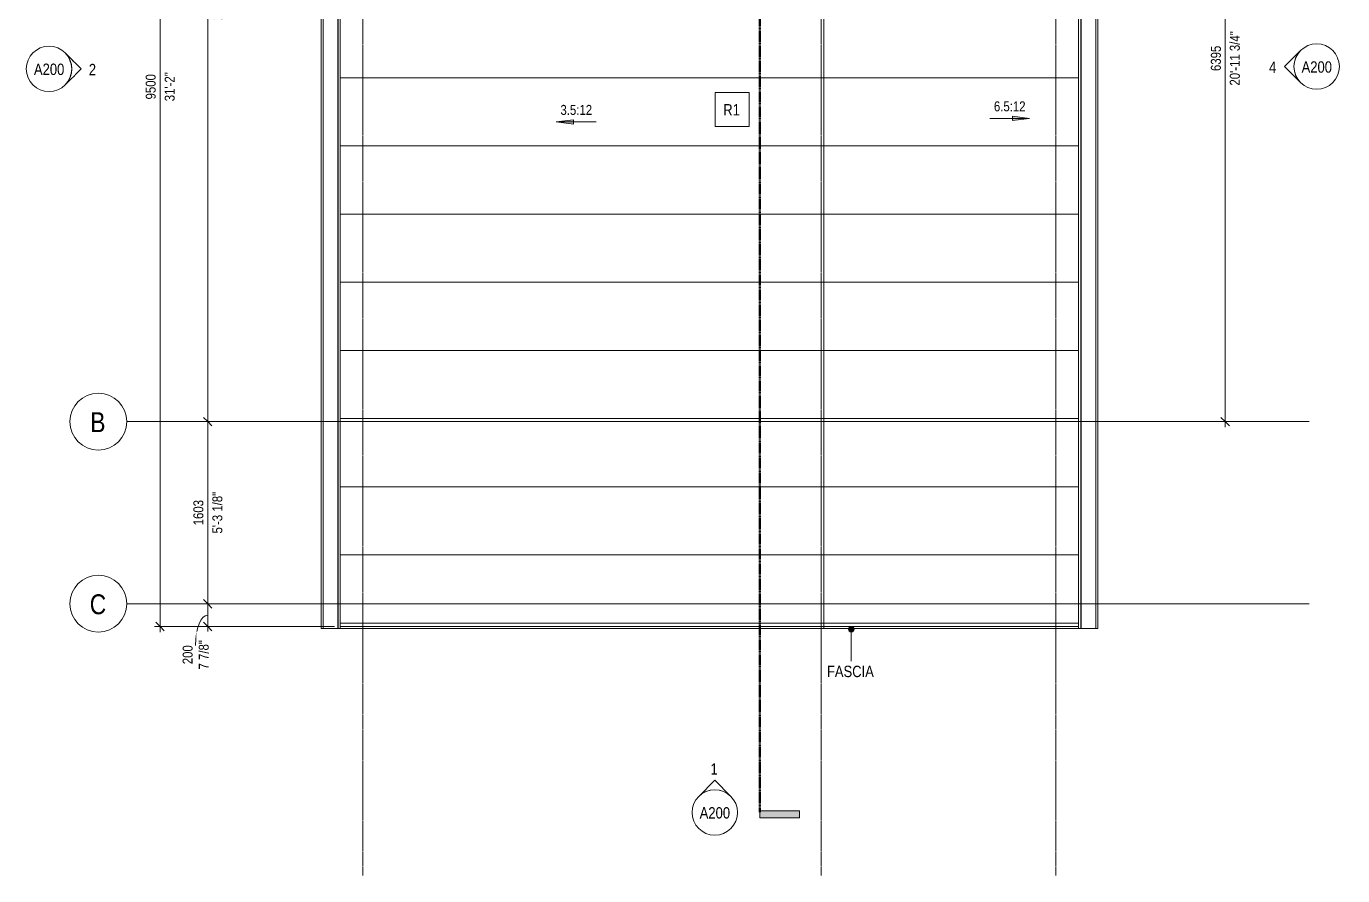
# Model space of a CAD drawing. Header units: millimetres. Extents: x -63583 to -45437, y -1623 to 12906.
# Drawn here: x -63300 to -51711, y -1623 to 5854 of the extents above; entities that cross this region are included whole.
import ezdxf

# ---------------------------------------------------------------- set-up
doc = ezdxf.new("R2010")
doc.units = ezdxf.units.MM
for name, pattern in [('CMHC_Center - Large', [18, 9, -3, 3, -3]), ('CMHC_Center - Medium', [12, 6, -2, 2, -2]), ('CMHC_Center - Small', [4.5, 2.25, -0.75, 0.75, -0.75])]:
    doc.linetypes.add(name, pattern=pattern)
for name, color, linetype, lineweight in [('A-ANNO-DIMS', 7, 'Continuous', 9), ('A-ANNO-DIMS-50', 7, 'Continuous', 9), ('A-ANNO-NOTE', 7, 'Continuous', 9), ('A-ROOF', 7, 'Continuous', 18), ('A-ROOF-IDEN', 7, 'Continuous', 9), ('A-ROOF-OTLN', 7, 'Continuous', 18), ('A-ROOF-PATT', 7, 'Continuous', 18), ('G-ANNO-DIMS', 7, 'Continuous', 9), ('S-GRID', 7, 'Continuous', 9), ('S-GRID-IDEN', 7, 'Continuous', 9)]:
    doc.layers.add(name, color=color, linetype=linetype, lineweight=lineweight)
doc.layers.add('G-ANNO-SYMB', color=7, linetype='CMHC_Center - Small', lineweight=9, true_color=0xffc640)
doc.styles.add('Arial Narrow', font='ARIALN.TTF', dxfattribs={"height": 100})
doc.styles.add('Arial Narrow_1', font='ARIALN.TTF', dxfattribs={"height": 175})
doc.styles.add('Arial Narrow_2', font='ARIALN.TTF', dxfattribs={"height": 87.5})
doc.dimstyles.new('CMHC_Standard', dxfattribs={"dimscale": 304.8, "dimtxt": 89.55021, "dimasz": 0.246063, "dimexe": 0.164042, "dimexo": 0.164042, "dimgap": 0.04101, "dimtad": 1, "dimdec": 0, "dimzin": 0, "dimdsep": 46, "dimtxsty": 'Arial Narrow_2', "dimblk1": 'OBLIQUE', "dimblk2": 'OBLIQUE', "dimsah": 1, "dimcen": 0.09, "dimdle": 0.164042, "dimazin": 0, "dimtfac": 1, "dimtdec": 4, "dimtix": 1, "dimtmove": 0, "dimatfit": 3, "dimfxl": 1, "dimtvp": 1, "dimtfill": 1, "dimtolj": 1, "dimtzin": 0, "dimarcsym": 2})
doc.dimstyles.new('CMHC_Standard_1', dxfattribs={"dimscale": 304.8, "dimtxt": 89.55021, "dimasz": 0.246063, "dimexe": 0.164042, "dimexo": 0.164042, "dimgap": 0.04101, "dimtad": 1, "dimdec": 0, "dimzin": 0, "dimdsep": 46, "dimtxsty": 'Arial Narrow_2', "dimblk1": 'OBLIQUE', "dimblk2": 'OBLIQUE', "dimsah": 1, "dimcen": 0.09, "dimdle": 0.164042, "dimazin": 0, "dimtfac": 1, "dimtdec": 4, "dimtix": 1, "dimtmove": 1, "dimatfit": 3, "dimfxl": 1, "dimtvp": 1, "dimtfill": 1, "dimtolj": 1, "dimtzin": 0, "dimarcsym": 2})

# ---------------------------------------------------------------- blocks, each defined once
blk = doc.blocks.new('Elevation - Standard-404525-ADU-1 - ROOF PLAN')
at = {"layer": 'G-ANNO-SYMB', "color": 7, "linetype": 'Continuous'}
blk.add_circle((0, 0), 4, dxfattribs=at)
for start, end in [(360, 180), (180, 360)]:
    blk.add_arc((0, 0), 4, start, end, dxfattribs=at)
blk = doc.blocks.new('Elevation - Standard-5323822-ADU-1 - ROOF PLAN')
at = {"layer": 'G-ANNO-SYMB', "color": 7, "linetype": 'Continuous'}
for p, q in [((0, 5.66), (-2.83, 2.83)), ((2.83, 2.83), (0, 5.66))]:
    blk.add_line(p, q, dxfattribs=at)
blk.add_arc((0, 0), 4, 45, 135, dxfattribs=at)
blk = doc.blocks.new('Section - Standard-407976-ADU-1 - ROOF PLAN')
at = {"layer": 'G-ANNO-SYMB', "linetype": 'Continuous'}
blk.add_hatch(color=7, dxfattribs=at).paths.add_polyline_path([(0.2, 7), (0.2, 0), (-1, 0), (-1, 7)])
at = {"layer": 'G-ANNO-SYMB', "color": 7, "linetype": 'Continuous', "lineweight": 18}
for p, q in [((0.2, 7), (-1, 7)), ((-1, 7), (-1, 0)), ((0.2, 0), (0.2, 7)), ((-1, 0), (0.2, 0))]:
    blk.add_line(p, q, dxfattribs=at)
blk = doc.blocks.new('Grid - Standard-408483-ADU-1 - ROOF PLAN')
at = {"layer": 'S-GRID-IDEN'}
blk.add_circle((0, 0), 5, dxfattribs=at)
for start, end in [(360, 180), (180, 360)]:
    blk.add_arc((0, 0), 5, start, end, dxfattribs=at)
blk = doc.blocks.new('CMHC_Tag - Roof - Standard-411112-ADU-1 - ROOF PLAN')
at = {"layer": 'A-ANNO-NOTE'}
for p, q in [((3, 3), (-3, 3)), ((-3, 3), (-3, -3)), ((3, -3), (3, 3)), ((-3, -3), (3, -3))]:
    blk.add_line(p, q, dxfattribs=at)
blk = doc.blocks.new('DIMBLOCK1-ADU-1 - ROOF PLAN')
at = {"layer": 'A-ANNO-DIMS-50', "transparency": 16777216}
for p, q in [((-52745, 8768), (-54645, 8768)), ((-52745, 2324), (-52745, 8768)), ((-52745, 8768), (-52695, 8768)), ((-52745, 2374), (-52748, 2374)), ((-52745, 2374), (-52695, 2374))]:
    blk.add_line(p, q, dxfattribs=at)
at = {"layer": 'A-ANNO-DIMS-50', "lineweight": 18, "transparency": 16777216}
for p, q in [((-52745, 8768), (-52783, 8806)), ((-52745, 8768), (-52708, 8731)), ((-52745, 2374), (-52783, 2411)), ((-52745, 2374), (-52708, 2336))]:
    blk.add_line(p, q, dxfattribs=at)
at = {"layer": 'A-ANNO-DIMS-50', "color": 0, "transparency": 16777216, "insert": (-52704, 5332), "char_height": 87.5, "width": 573.12, "attachment_point": 1, "rotation": 90, "line_spacing_factor": 0.974696, "style": 'Arial Narrow_2', "bg_fill": 3, "box_fill_scale": 1.25, "bg_fill_color": 256, "bg_fill_true_color": 13158600, "bg_fill_transparency": 0}
blk.add_mtext('20\'-11 3/4"', dxfattribs=at)
at = {"layer": 'A-ANNO-DIMS-50', "color": 0, "transparency": 16777216, "insert": (-52871, 5460), "char_height": 87.5, "width": 266.09, "attachment_point": 1, "rotation": 90, "line_spacing_factor": 0.974696, "style": 'Arial Narrow_2', "bg_fill": 3, "box_fill_scale": 1.25, "bg_fill_color": 256, "bg_fill_true_color": 13158600, "bg_fill_transparency": 0}
blk.add_mtext('6395', dxfattribs=at)
blk = doc.blocks.new('_Oblique')
at = {"color": 0, "linetype": 'ByBlock', "lineweight": -2}
blk.add_line((-0.5, -0.5), (0.5, 0.5), dxfattribs=at)
blk = doc.blocks.new('DIMBLOCK4-ADU-1 - ROOF PLAN')
at = {"layer": 'A-ANNO-DIMS-50', "transparency": 16777216}
for p, q in [((-61703, 9871), (-61753, 9871)), ((-61703, 9871), (-61703, 2374)), ((-61703, 9871), (-61700, 9871)), ((-61703, 2374), (-61753, 2374)), ((-61703, 2374), (-61700, 2374))]:
    blk.add_line(p, q, dxfattribs=at)
at = {"layer": 'A-ANNO-DIMS-50', "lineweight": 18, "transparency": 16777216}
for p, q in [((-61703, 9871), (-61741, 9908)), ((-61703, 9871), (-61666, 9833)), ((-61703, 2374), (-61741, 2411)), ((-61703, 2374), (-61666, 2336))]:
    blk.add_line(p, q, dxfattribs=at)
at = {"layer": 'A-ANNO-DIMS-50', "color": 0, "transparency": 16777216, "insert": (-61662, 5911), "char_height": 87.5, "width": 506.6, "attachment_point": 1, "rotation": 90, "line_spacing_factor": 0.974696, "style": 'Arial Narrow_2', "bg_fill": 3, "box_fill_scale": 1.25, "bg_fill_color": 256, "bg_fill_true_color": 13158600, "bg_fill_transparency": 0}
blk.add_mtext('24\'-7 1/8"', dxfattribs=at)
at = {"layer": 'A-ANNO-DIMS-50', "color": 0, "transparency": 16777216, "insert": (-61829, 6011), "char_height": 87.5, "width": 266.09, "attachment_point": 1, "rotation": 90, "line_spacing_factor": 0.974696, "style": 'Arial Narrow_2', "bg_fill": 3, "box_fill_scale": 1.25, "bg_fill_color": 256, "bg_fill_true_color": 13158600, "bg_fill_transparency": 0}
blk.add_mtext('7497', dxfattribs=at)
blk = doc.blocks.new('DIMBLOCK5-ADU-1 - ROOF PLAN')
at = {"layer": 'A-ANNO-DIMS-50', "transparency": 16777216}
for p, q in [((-61703, 2374), (-61753, 2374)), ((-61703, 2374), (-61703, 771)), ((-61703, 2374), (-61700, 2374)), ((-61703, 771), (-61753, 771)), ((-61703, 771), (-61700, 771))]:
    blk.add_line(p, q, dxfattribs=at)
at = {"layer": 'A-ANNO-DIMS-50', "lineweight": 18, "transparency": 16777216}
for p, q in [((-61703, 2374), (-61741, 2411)), ((-61703, 2374), (-61666, 2336)), ((-61703, 771), (-61741, 808)), ((-61703, 771), (-61666, 733))]:
    blk.add_line(p, q, dxfattribs=at)
at = {"layer": 'A-ANNO-DIMS-50', "color": 0, "transparency": 16777216, "insert": (-61662, 1389), "char_height": 87.5, "width": 440.08, "attachment_point": 1, "rotation": 90, "line_spacing_factor": 0.974696, "style": 'Arial Narrow_2', "bg_fill": 3, "box_fill_scale": 1.25, "bg_fill_color": 256, "bg_fill_true_color": 13158600, "bg_fill_transparency": 0}
blk.add_mtext('5\'-3 1/8"', dxfattribs=at)
at = {"layer": 'A-ANNO-DIMS-50', "color": 0, "transparency": 16777216, "insert": (-61829, 1461), "char_height": 87.5, "width": 266.09, "attachment_point": 1, "rotation": 90, "line_spacing_factor": 0.974696, "style": 'Arial Narrow_2', "bg_fill": 3, "box_fill_scale": 1.25, "bg_fill_color": 256, "bg_fill_true_color": 13158600, "bg_fill_transparency": 0}
blk.add_mtext('1603', dxfattribs=at)
blk = doc.blocks.new('DIMBLOCK6-ADU-1 - ROOF PLAN')
at = {"layer": 'A-ANNO-DIMS-50', "transparency": 16777216}
for p, q in [((-61703, 771), (-61753, 771)), ((-61703, 771), (-61703, 521)), ((-61703, 771), (-61700, 771)), ((-61703, 571), (-61753, 571)), ((-61703, 571), (-60586, 571))]:
    blk.add_line(p, q, dxfattribs=at)
at = {"layer": 'A-ANNO-DIMS-50', "lineweight": 18, "transparency": 16777216}
for p, q in [((-61703, 771), (-61741, 808)), ((-61703, 771), (-61666, 733)), ((-61703, 571), (-61741, 608)), ((-61703, 571), (-61666, 533))]:
    blk.add_line(p, q, dxfattribs=at)
at = {"layer": 'A-ANNO-DIMS-50', "transparency": 16777216}
blk.add_ellipse((-61703, 404), major_axis=(0, 267), ratio=0.402783, start_param=0, end_param=1.570796, dxfattribs=at)
at = {"layer": 'A-ANNO-DIMS-50', "color": 0, "transparency": 16777216, "insert": (-61782, 192), "char_height": 87.5, "width": 310.44, "attachment_point": 1, "rotation": 90, "line_spacing_factor": 0.974696, "style": 'Arial Narrow_2', "bg_fill": 3, "box_fill_scale": 1.25, "bg_fill_color": 256, "bg_fill_true_color": 13158600, "bg_fill_transparency": 0}
blk.add_mtext('7 7/8"', dxfattribs=at)
at = {"layer": 'A-ANNO-DIMS-50', "color": 0, "transparency": 16777216, "insert": (-61924, 238), "char_height": 87.5, "width": 199.57, "attachment_point": 1, "rotation": 90, "line_spacing_factor": 0.974696, "style": 'Arial Narrow_2', "bg_fill": 3, "box_fill_scale": 1.25, "bg_fill_color": 256, "bg_fill_true_color": 13158600, "bg_fill_transparency": 0}
blk.add_mtext('200', dxfattribs=at)
blk = doc.blocks.new('DIMBLOCK7-ADU-1 - ROOF PLAN')
at = {"layer": 'A-ANNO-DIMS-50', "lineweight": 18, "transparency": 16777216}
for p, q in [((-62123, 10071), (-62161, 10108)), ((-62123, 10071), (-62086, 10033)), ((-62123, 571), (-62161, 608)), ((-62123, 571), (-62086, 533))]:
    blk.add_line(p, q, dxfattribs=at)
at = {"layer": 'A-ANNO-DIMS-50', "transparency": 16777216}
for p, q in [((-62123, 521), (-62123, 10121)), ((-62123, 10071), (-62173, 10071)), ((-62123, 10071), (-60586, 10071)), ((-62123, 571), (-62173, 571)), ((-62123, 571), (-60586, 571))]:
    blk.add_line(p, q, dxfattribs=at)
at = {"layer": 'A-ANNO-DIMS-50', "color": 0, "transparency": 16777216, "insert": (-62082, 5194), "char_height": 87.5, "width": 305.32, "attachment_point": 1, "rotation": 90, "line_spacing_factor": 0.974696, "style": 'Arial Narrow_2', "bg_fill": 3, "box_fill_scale": 1.25, "bg_fill_color": 256, "bg_fill_true_color": 13158600, "bg_fill_transparency": 0}
blk.add_mtext('31\'-2"', dxfattribs=at)
at = {"layer": 'A-ANNO-DIMS-50', "color": 0, "transparency": 16777216, "insert": (-62249, 5210), "char_height": 87.5, "width": 266.09, "attachment_point": 1, "rotation": 90, "line_spacing_factor": 0.974696, "style": 'Arial Narrow_2', "bg_fill": 3, "box_fill_scale": 1.25, "bg_fill_color": 256, "bg_fill_true_color": 13158600, "bg_fill_transparency": 0}
blk.add_mtext('9500', dxfattribs=at)

msp = doc.modelspace()

# ---------------------------------------------------------------- hatches: boundary and pattern name
at = {"layer": 'A-ROOF-IDEN'}
h = msp.add_hatch(color=256, dxfattribs=at)
edge = h.paths.add_edge_path()
edge.add_arc((-56036.6, 546.6), 25, 0, 360)
at = {"layer": 'A-ROOF-PATT', "true_color": 0x808080}
h = msp.add_hatch(dxfattribs=at)
h.set_pattern_fill('FP_2', color=8, style=0, pattern_type=2)
h.set_pattern_definition([(0, (-72241.44, 0), (0, 600), [])])
h.paths.add_polyline_path([(-60536.2, 570.9), (-56279.2, 570.9), (-56279.2, 10070.9), (-60536.2, 10070.9), (-60536.2, 2374.8)])
h = msp.add_hatch(dxfattribs=at)
h.set_pattern_fill('FP_1', color=8, style=0, pattern_type=2)
h.set_pattern_definition([(180, (-68948.8, 0), (-7e-14, -600), [])])
h.paths.add_polyline_path([(-55243.4, 570.9), (-54036.2, 570.9), (-54036.2, 10070.9), (-56279.2, 10070.9), (-56279.2, 570.9)])
h.paths.add_polyline_path([(-55972.5, 8207.7), (-55994, 8207.7), (-55994, 8234.9), (-56008.7, 8234.9), (-56008.7, 8768.3), (-55994, 8768.3), (-55994, 8795.6), (-54741.6, 8795.6), (-54741.4, 8781), (-54708, 8781), (-54708, 8222.2), (-54741.6, 8222.2), (-54741.6, 8207.7), (-55971.2, 8207.7)])

# ---------------------------------------------------------------- linework, layer by layer
at = {"layer": 'A-ROOF'}
for p, q in [((-56279.2, 10070.9), (-56279.2, 570.9)), ((-60536.2, 570.9), (-54036.2, 570.9))]:
    msp.add_line(p, q, dxfattribs=at)
at = {"layer": 'A-ROOF-IDEN'}
msp.add_line((-56036.6, 546.6), (-56036.6, 263.8), dxfattribs=at)
msp.add_circle((-56036.6, 546.6), 25, dxfattribs=at)
at = {"layer": 'A-ROOF-OTLN'}
for p, q in [((-60705.2, 551.9), (-60705.2, 10089.9)), ((-60687.2, 551.9), (-60687.2, 10089.9)), ((-60558.2, 551.9), (-60558.2, 10089.9)), ((-60555.2, 10089.9), (-60555.2, 551.9)), ((-60536.2, 551.9), (-60536.2, 10089.9)), ((-54036.2, 10089.9), (-54036.2, 551.9)), ((-54017.2, 551.9), (-54017.2, 10089.9)), ((-54014.2, 10089.9), (-54014.2, 551.9)), ((-53885.2, 10089.9), (-53885.2, 551.9)), ((-53867.2, 10089.9), (-53867.2, 551.9)), ((-60705.2, 551.9), (-53867.2, 551.9)), ((-56279.2, 551.9), (-56279.2, 570.9))]:
    msp.add_line(p, q, dxfattribs=at)
at = {"layer": 'G-ANNO-SYMB', "color": 8, "linetype": 'CMHC_Center - Medium', "lineweight": 50, "true_color": 0x808080}
msp.add_line((-56842.5, 12233.5), (-56842.5, -1062.8), dxfattribs=at)
at = {"layer": 'S-GRID', "color": 8, "linetype": 'CMHC_Center - Large', "true_color": 0x808080}
for p, q in [((-60336.2, 11830.1), (-60336.2, -1623.1)), ((-56300.7, 11830.1), (-56300.7, -1623.1)), ((-54236.2, 11830.1), (-54236.2, -1623.1)), ((-62416.2, 2373.5), (-52006.1, 2373.5)), ((-62416.2, 770.9), (-52006.1, 770.9))]:
    msp.add_line(p, q, dxfattribs=at)

# ---------------------------------------------------------------- block references
at = {"layer": 'A-ROOF-IDEN', "xscale": 49.99999999999998, "yscale": 49.99999999999998, "zscale": 49.99999999999998}
msp.add_blockref('CMHC_Tag - Roof - Standard-411112-ADU-1 - ROOF PLAN', (-57086.2, 5120.9), dxfattribs=at)
at = {"layer": 'G-ANNO-SYMB', "color": 7, "linetype": 'Continuous', "lineweight": 25, "extrusion": (0, 0, -1), "xscale": 49.99999999999998, "yscale": 49.99999999999998, "zscale": 49.99999999999998, "rotation": 90.00000000000064}
msp.add_blockref('Section - Standard-407976-ADU-1 - ROOF PLAN', (56842.5, -1062.8), dxfattribs=at)
at = {"layer": 'S-GRID-IDEN', "xscale": 49.99999999999998, "yscale": 49.99999999999998, "zscale": 49.99999999999998, "rotation": 269.9999999999996}
for p in [(-62666.2, 2373.5), (-62666.2, 770.9)]:
    msp.add_blockref('Grid - Standard-408483-ADU-1 - ROOF PLAN', p, dxfattribs=at)

# ---------------------------------------------------------------- texts
at = {"layer": 'A-ROOF-IDEN', "insert": (-57164.4, 5168.8), "char_height": 100, "width": 180.38, "attachment_point": 1, "style": 'Arial Narrow'}
msp.add_mtext('R1', dxfattribs=at)
at = {"layer": 'G-ANNO-SYMB', "color": 7, "linetype": 'Continuous', "char_height": 100, "attachment_point": 1, "style": 'Arial Narrow', "bg_fill": 3, "box_fill_scale": 1.25, "bg_fill_color": 256, "bg_fill_true_color": 13158600, "bg_fill_transparency": 0}
for s, insert, width in [('4', (-52359.1, 5543.3), 80.169), ('A200', (-52072.3, 5545.5), 336.709), ('A200', (-63233.2, 5525.2), 336.709), ('2', (-62749.8, 5523), 80.169), ('1', (-57276.3, -634.1), 80.169), ('A200', (-57371.6, -1020.1), 336.709)]:
    msp.add_mtext(s, dxfattribs=dict(at, insert=insert, width=width))

# ---------------------------------------------------------------- next in the draw order: block references
at = {"layer": 'G-ANNO-SYMB', "color": 7, "linetype": 'Continuous', "xscale": 49.99999999999998, "yscale": 49.99999999999998, "zscale": 49.99999999999998}
for name, p in [('Elevation - Standard-404525-ADU-1 - ROOF PLAN', (-63100.1, 5479)), ('Elevation - Standard-404525-ADU-1 - ROOF PLAN', (-51939.2, 5499.3)), ('Elevation - Standard-5323822-ADU-1 - ROOF PLAN', (-57238.5, -1066.3)), ('Elevation - Standard-404525-ADU-1 - ROOF PLAN', (-57238.5, -1066.3))]:
    msp.add_blockref(name, p, dxfattribs=at)
at = {"layer": 'G-ANNO-SYMB', "color": 7, "linetype": 'Continuous', "extrusion": (0, 0, -1), "xscale": 49.99999999999998, "yscale": 49.99999999999998, "zscale": 49.99999999999998, "rotation": 90.00000000000038}
msp.add_blockref('Elevation - Standard-5323822-ADU-1 - ROOF PLAN', (63100.1, 5479), dxfattribs=at)
at = {"layer": 'G-ANNO-SYMB', "color": 7, "linetype": 'Continuous', "xscale": 49.99999999999998, "yscale": 49.99999999999998, "zscale": 49.99999999999998, "rotation": 90}
msp.add_blockref('Elevation - Standard-5323822-ADU-1 - ROOF PLAN', (-51939.2, 5499.3), dxfattribs=at)

# ---------------------------------------------------------------- next in the draw order: texts
at = {"layer": 'A-ROOF-IDEN', "insert": (-56251.6, 224.9), "char_height": 100, "width": 517.088, "attachment_point": 1, "style": 'Arial Narrow', "bg_fill": 3, "box_fill_scale": 1.25, "bg_fill_color": 256, "bg_fill_true_color": 13158600, "bg_fill_transparency": 0}
msp.add_mtext('FASCIA', dxfattribs=at)
at = {"layer": 'G-ANNO-DIMS', "insert": (-58597.7, 5161.6), "char_height": 87.5, "width": 333.115, "attachment_point": 1, "line_spacing_factor": 0.974696, "style": 'Arial Narrow_2', "bg_fill": 3, "box_fill_scale": 1.25, "bg_fill_color": 256, "bg_fill_true_color": 13158600, "bg_fill_transparency": 0}
msp.add_mtext('3.5:12', dxfattribs=at)
at = {"layer": 'S-GRID-IDEN', "char_height": 175, "attachment_point": 1, "style": 'Arial Narrow_1', "bg_fill": 3, "box_fill_scale": 1.25, "bg_fill_color": 256, "bg_fill_true_color": 13158600, "bg_fill_transparency": 0}
for s, insert, width in [('B', (-62737, 2456), 164.346), ('C', (-62742, 853.4), 176.371)]:
    msp.add_mtext(s, dxfattribs=dict(at, insert=insert, width=width))

# ---------------------------------------------------------------- next in the draw order: dimensions: what is measured, and where the dimension line sits
at = {"layer": 'A-ANNO-DIMS'}
for base, p1, p2, override, picture, middle in [((-61703.4, 2373.5), (-61650.4, 9870.9), (-61650.4, 2373.5), {"dimpost": '<>\\X', "dimfxl": 7497.4}, 'DIMBLOCK4-ADU-1 - ROOF PLAN', (-61703.4, 6122.2)), ((-52745.2, 8768.3), (-52798.2, 2373.5), (-54695.2, 8768.3), {"dimpost": '<>\\X', "dimfxl": 6670.232761}, 'DIMBLOCK1-ADU-1 - ROOF PLAN', (-52745.2, 5570.9))]:
    dim = msp.add_linear_dim(base=base, p1=p1, p2=p2, angle=90, dimstyle='CMHC_Standard', override=override, dxfattribs=at)
    dim.commit()
    dim.dimension.update_dxf_attribs({"geometry": picture, "text_midpoint": middle})

# ---------------------------------------------------------------- next in the draw order: hatches: boundary and pattern name
at = {"layer": 'G-ANNO-DIMS'}
msp.add_hatch(color=256, dxfattribs=at).paths.add_polyline_path([(-58633.9, 5012.1), (-58483.9, 4992.4), (-58483.9, 5031.9)])

# ---------------------------------------------------------------- next in the draw order: linework, layer by layer
for p, q in [((-58483.9, 5031.9), (-58633.9, 5012.1)), ((-58633.9, 5012.1), (-58483.9, 4992.4)), ((-58283.9, 5012.1), (-58633.9, 5012.1)), ((-58483.9, 4992.4), (-58483.9, 5031.9))]:
    msp.add_line(p, q, dxfattribs=at)

# ---------------------------------------------------------------- next in the draw order: texts
at = {"layer": 'G-ANNO-DIMS', "insert": (-54781.2, 5193), "char_height": 87.5, "width": 333.115, "attachment_point": 1, "line_spacing_factor": 0.974696, "style": 'Arial Narrow_2', "bg_fill": 3, "box_fill_scale": 1.25, "bg_fill_color": 256, "bg_fill_true_color": 13158600, "bg_fill_transparency": 0}
msp.add_mtext('6.5:12', dxfattribs=at)

# ---------------------------------------------------------------- next in the draw order: dimensions: what is measured, and where the dimension line sits
at = {"layer": 'A-ANNO-DIMS'}
dim = msp.add_linear_dim(base=(-61703.4, 770.9), p1=(-61650.4, 2373.5), p2=(-61650.4, 770.9), angle=90, dimstyle='CMHC_Standard', override={"dimpost": '<>\\X', "dimfxl": 1602.6}, dxfattribs=at)
dim.commit()
dim.dimension.update_dxf_attribs({"geometry": 'DIMBLOCK5-ADU-1 - ROOF PLAN', "text_midpoint": (-61703.4, 1572.2)})

# ---------------------------------------------------------------- next in the draw order: hatches: boundary and pattern name
at = {"layer": 'G-ANNO-DIMS'}
msp.add_hatch(color=256, dxfattribs=at).paths.add_polyline_path([(-54467.4, 5043.5), (-54617.4, 5063.3), (-54617.4, 5023.8)])

# ---------------------------------------------------------------- next in the draw order: linework, layer by layer
for p, q in [((-54817.4, 5043.5), (-54467.4, 5043.5)), ((-54467.4, 5043.5), (-54617.4, 5063.3)), ((-54617.4, 5063.3), (-54617.4, 5023.8)), ((-54617.4, 5023.8), (-54467.4, 5043.5))]:
    msp.add_line(p, q, dxfattribs=at)

# ---------------------------------------------------------------- next in the draw order: dimensions: what is measured, and where the dimension line sits
at = {"layer": 'A-ANNO-DIMS'}
dim = msp.add_linear_dim(base=(-61703.4, 570.9), p1=(-61650.4, 770.9), p2=(-60536.2, 570.9), angle=90, dimstyle='CMHC_Standard_1', override={"dimpost": '<>\\X', "dimfxl": 1131.973016}, dxfattribs=at)
dim.commit()
dim.dimension.update_dxf_attribs({"geometry": 'DIMBLOCK6-ADU-1 - ROOF PLAN', "text_midpoint": (-61807.4, 237.7), "dimtype": 160, "text_rotation": 90})

# ---------------------------------------------------------------- next in the draw order: dimensions: what is measured, and where the dimension line sits
dim = msp.add_linear_dim(base=(-62123.4, 10070.9), p1=(-60536.2, 570.9), p2=(-60536.2, 10070.9), angle=90, dimstyle='CMHC_Standard', override={"dimpost": '<>\\X', "dimfxl": 9500}, dxfattribs=at)
dim.commit()
dim.dimension.update_dxf_attribs({"geometry": 'DIMBLOCK7-ADU-1 - ROOF PLAN', "text_midpoint": (-62123.4, 5320.9)})

doc.saveas('drawing.dxf')
